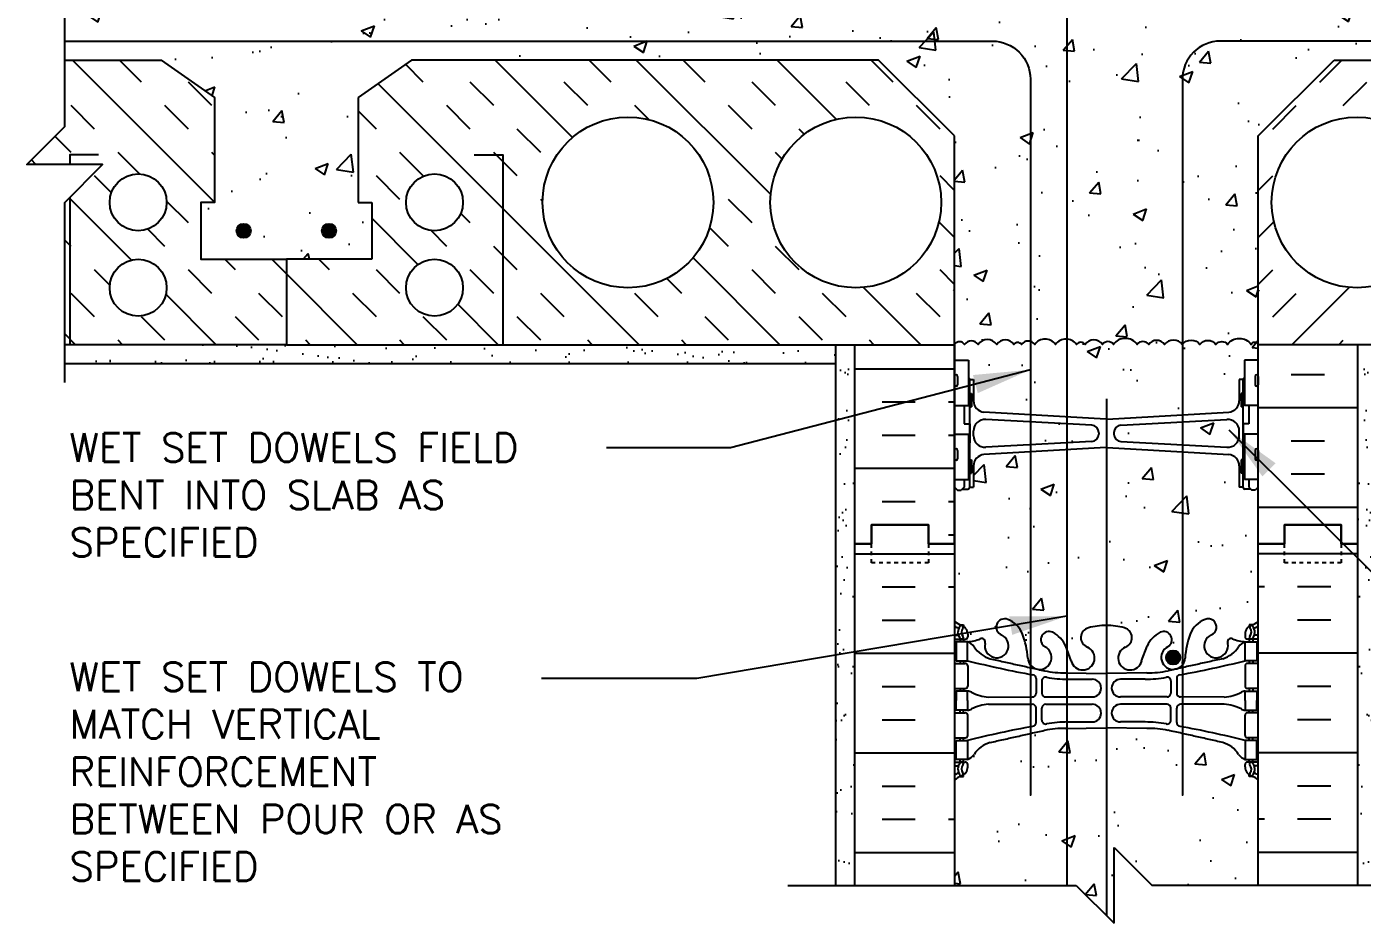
# Model space of a CAD drawing. Header units: inches. Extents: x 228.7 to 285.6, y 34.3 to 99.9.
# Drawn here: x 228.72 to 263.91, y 61.9 to 85.53 of the extents above; entities that cross this region are included whole.
import ezdxf

# ---------------------------------------------------------------- set-up
doc = ezdxf.new("R2010")
doc.units = ezdxf.units.IN
doc.header["$MEASUREMENT"] = 0
doc.linetypes.add('DASHED2', pattern=[0.375, 0.25, -0.125])
for name, color, linetype in [('HATCH', 12, 'Continuous'), ('line25', 2, 'Continuous'), ('LINE3', 3, 'Continuous'), ('LINE50', 5, 'Continuous'), ('LINE9', 9, 'Continuous'), ('TEXT', 4, 'Continuous'), ('Web_Edge', 9, 'Continuous')]:
    doc.layers.add(name, color=color, linetype=linetype)
doc.styles.add('DIM', font='romans.shx', dxfattribs={"width": 0.7})
doc.styles.add('ROMANS', font='romans.shx', dxfattribs={"height": 0.75})
doc.styles.get("Standard").update_dxf_attribs({"font": 'romans.shx', "height": 0.75})
doc.linetypes.add('STEEL', pattern='A,0.5,-0.2,["X",Standard,S=0.1,R=0,X=-0.1,Y=-0.05],-0.1', length=0.8)
doc.dimstyles.new('ext_8', dxfattribs={"dimscale": 8, "dimtxt": 0.09375, "dimasz": 0.09375, "dimexe": 0.09375, "dimexo": 0.0625, "dimgap": 0.0625, "dimtad": 1, "dimdec": 1, "dimzin": 3, "dimdsep": 46, "dimlunit": 4, "dimtxsty": 'DIM', "dimcen": 0.09, "dimdle": 0.09375, "dimclrt": 4, "dimadec": 0, "dimazin": 0, "dimtfac": 1, "dimtdec": 1, "dimtmove": 2, "dimatfit": 3, "dimfxl": 1, "dimfrac": 2, "dimtolj": 1, "dimtzin": 0, "dimarcsym": 0})

msp = doc.modelspace()

# ---------------------------------------------------------------- hatches: boundary and pattern name
at = {"layer": 'HATCH'}
h = msp.add_hatch(dxfattribs=at)
h.set_pattern_fill('AR-CONC', color=256, scale=0.5)
h.set_pattern_definition([(50, (0, 0), (3.5863, -0.31376), [0.375, -4.125]), (355, (0, 0), (-0.693757, 3.76096), [0.3, -3.3]), (100.4514, (0.299, -0.026), (2.892544, 3.4472), [0.3187, -3.50571]), (46.1842, (0, 1), (5.336207, -0.827596), [0.5625, -6.1875]), (96.6356, (0.4447, 0.931), (4.67331, 4.87059), [0.47805, -5.25857]), (351.1842, (0, 1), (4.67331, 4.87059), [0.45, -4.95]), (21, (0.5, 0.75), (2.984535, -2.013094), [0.375, -4.125]), (326, (0.5, 0.75), (1.216577, 3.62575), [0.3, -3.3]), (71.4514, (0.7487, 0.5822), (4.20111, 1.612656), [0.3187, -3.50571]), (37.5, (0, 0), (0.0607993, 1.664469), [0, -3.26, 0, -3.35, 0, -3.3125]), (7.5, (0, 0), (1.315348, 1.972059), [0, -1.91, 0, -3.185, 0, -1.2625]), (327.5, (-1.115, 0), (2.669112, -0.1127744), [0, -1.25, 0, -3.9, 0, -5.175]), (317.5, (-1.615, 0), (2.91593, 0.500525), [0, -1.625, 0, -2.59, 0, -3.675])])
h.paths.add_polyline_path([(261.164, 82.652), (263.164, 84.652), (275.473, 84.652), (276.877, 83.662), (276.877, 80.902), (276.517, 80.902), (276.517, 79.402), (278.767, 79.402), (281.017, 79.402), (281.017, 80.902), (280.65, 80.902), (280.657, 80.91), (280.657, 83.662), (282.061, 84.652), (284.607, 84.652), (284.607, 86.652), (261.164, 86.652), (261.164, 86.431), (261.084, 86.351), (260.994, 86.351), (260.964, 86.381), (260.814, 86.381, -0.414214), (260.764, 86.431), (260.664, 86.431), (260.664, 86.813, 0.246002), (260.356, 86.652, 0.520567), (260.05, 86.652, 0.520567), (259.63, 86.652, 0.48966), (259.164, 86.652, 0.48966), (258.698, 86.652, 0.520567), (258.278, 86.652, 0.520567), (257.973, 86.652, 0.520567), (257.351, 86.652, 0.520567), (257.06, 86.652, 0.520567), (256.605, 86.652, 0.520567), (256.377, 86.652, 0.520567), (255.822, 86.652, 0.520567), (255.276, 86.652, 0.520567), (254.93, 86.652, 0.520567), (254.73, 86.652, 0.520567), (254.275, 86.652, 0.520567), (253.784, 86.652, 0.174031), (253.664, 86.737), (253.664, 86.431), (253.564, 86.431, -0.414214), (253.514, 86.381), (253.364, 86.381), (253.334, 86.351), (253.244, 86.351), (253.164, 86.431), (253.164, 86.652), (229.722, 86.652), (229.722, 84.652), (232.267, 84.652), (233.671, 83.662), (233.671, 80.902), (233.311, 80.902), (233.311, 79.402), (235.561, 79.402), (237.811, 79.402), (237.811, 80.902), (237.451, 80.902), (237.451, 83.662), (238.855, 84.652), (251.164, 84.652), (253.164, 82.652), (253.164, 77.159, -0.540212), (253.429, 77.157, -0.520567), (253.784, 77.157, -0.520567), (254.275, 77.157, -0.520567), (254.73, 77.157, -0.520567), (254.93, 77.157, -0.520567), (255.276, 77.157, -0.520567), (255.822, 77.157, -0.520567), (256.377, 77.157, -0.520567), (256.605, 77.157, -0.520567), (257.06, 77.157, -0.520567), (257.351, 77.157, -0.520567), (257.973, 77.157, -0.520567), (258.278, 77.157, -0.520567), (258.698, 77.157, -0.48966), (259.164, 77.157, -0.48966), (259.63, 77.157, -0.520567), (260.05, 77.157, -0.520567), (260.356, 77.157, -0.520567), (260.977, 77.157, -0.715411), (261.164, 77.152)])
edge = h.paths.add_edge_path()
edge.add_arc((260.818, 65.315), 0.5, 46.2109, 66.4218)
edge.add_line((261.018, 65.773), (260.928, 65.773))
edge.add_line((260.928, 65.773), (260.928, 65.815))
edge.add_arc((261.068, 66.022), 0.25, 180, 235.9442, ccw=False)
edge.add_line((260.818, 66.022), (260.818, 66.089))
edge.add_arc((260.881, 66.089), 0.0625, 90, 180, ccw=False)
edge.add_line((260.881, 66.152), (260.928, 66.152))
edge.add_line((260.928, 66.152), (260.928, 66.222))
edge.add_line((260.928, 66.222), (260.823, 66.222))
edge.add_arc((260.946, 66.564), 0.364, 212.0424, 250.3387, ccw=False)
edge.add_arc((260.022, 65.953), 0.743, 34.228, 73.8107)
edge.add_spline(control_points=[(260.23, 66.667), (258.792, 66.988)], knot_values=[0, 0, 1, 1], degree=1, periodic=0)
edge.add_arc((258.236, 64.056), 2.984, 79.2546, 90.0995)
edge.add_line((258.231, 67.04), (257.164, 67.056))
edge.add_line((257.164, 67.056), (256.098, 67.04))
edge.add_arc((256.092, 64.056), 2.984, 89.9005, 100.7454)
edge.add_spline(control_points=[(255.536, 66.988), (254.099, 66.667)], knot_values=[0, 0, 1, 1], degree=1, periodic=0)
edge.add_arc((254.306, 65.953), 0.743, 106.1893, 145.772)
edge.add_arc((253.383, 66.564), 0.364, 289.6613, 327.9576, ccw=False)
edge.add_line((253.505, 66.222), (253.4, 66.222))
edge.add_line((253.4, 66.222), (253.4, 66.152))
edge.add_line((253.4, 66.152), (253.448, 66.152))
edge.add_arc((253.448, 66.089), 0.0625, 0, 90, ccw=False)
edge.add_line((253.51, 66.089), (253.51, 66.022))
edge.add_arc((253.26, 66.022), 0.25, 304.0558, 360, ccw=False)
edge.add_line((253.4, 65.815), (253.4, 65.773))
edge.add_line((253.4, 65.773), (253.31, 65.773))
edge.add_arc((253.51, 65.315), 0.5, 113.5782, 133.7891)
edge.add_line((253.164, 65.676), (253.164, 62.902))
edge.add_line((253.164, 62.902), (256.367, 62.902))
edge.add_line((256.367, 62.902), (257.367, 61.902))
edge.add_line((257.367, 61.902), (257.367, 63.902))
edge.add_line((257.367, 63.902), (258.367, 62.902))
edge.add_line((258.367, 62.902), (261.164, 62.902))
edge.add_line((261.164, 62.902), (261.164, 65.676))
h.paths.add_polyline_path([(256.781, 75.032), (253.989, 75.181, 0.438748), (253.664, 74.882), (253.664, 74.748, 0.438748), (253.989, 74.449), (256.781, 74.598, 0.390098), (256.964, 74.797), (256.964, 74.832, 0.390098)])
h.paths.add_polyline_path([(260.664, 74.882, 0.438748), (260.339, 75.181), (257.548, 75.032, 0.390098), (257.364, 74.832), (257.364, 74.797, 0.390098), (257.548, 74.598), (260.339, 74.449, 0.438748), (260.664, 74.748)])
h.paths.add_polyline_path([(260.664, 76.235), (260.764, 76.235, -0.327813), (260.799, 76.283), (260.799, 76.747), (261.164, 76.747), (261.164, 77.152, 0.715411), (260.977, 77.157, 0.520567), (260.356, 77.157, 0.520567), (260.05, 77.157, 0.520567), (259.63, 77.157, 0.48966), (259.164, 77.157, 0.48966), (258.698, 77.157, 0.520567), (258.278, 77.157, 0.520567), (257.973, 77.157, 0.520567), (257.351, 77.157, 0.520567), (257.06, 77.157, 0.520567), (256.605, 77.157, 0.520567), (256.377, 77.157, 0.520567), (255.822, 77.157, 0.520567), (255.276, 77.157, 0.520567), (254.93, 77.157, 0.520567), (254.73, 77.157, 0.520567), (254.275, 77.157, 0.520567), (253.784, 77.157, 0.520567), (253.429, 77.157, 0.540212), (253.164, 77.159), (253.164, 76.747), (253.529, 76.747), (253.529, 76.283, -0.327813), (253.564, 76.235), (253.664, 76.235), (253.664, 75.674, 0.390098), (253.939, 75.375), (257.148, 75.191, 0.020761), (257.164, 75.191, 0.020761), (257.181, 75.191), (260.389, 75.375, 0.390098), (260.664, 75.674)])
h.paths.add_polyline_path([(261.164, 73.395), (261.084, 73.315), (260.994, 73.315), (260.964, 73.345), (260.814, 73.345, -0.414214), (260.764, 73.395), (260.664, 73.395), (260.664, 73.956, 0.390098), (260.389, 74.255), (257.181, 74.438, 0.020761), (257.164, 74.439, 0.020761), (257.148, 74.438), (253.939, 74.255, 0.390098), (253.664, 73.956), (253.664, 73.395), (253.564, 73.395, -0.414214), (253.514, 73.345), (253.364, 73.345), (253.334, 73.315), (253.244, 73.315), (253.164, 73.395), (253.164, 71.902), (253.164, 69.868, 0.088416), (253.31, 69.771), (253.4, 69.771), (253.4, 69.729, -0.249069), (253.51, 69.522), (253.51, 69.454, -0.414214), (253.448, 69.392), (253.4, 69.392), (253.4, 69.322), (253.505, 69.322, 0.085348), (253.835, 69.397, -0.669601), (253.967, 69.277, 2.087231), (254.401, 69.502, -1), (254.564, 69.91, -0.21345), (254.957, 69.521, -0.068226), (255.092, 68.893, 1.753171), (255.543, 69.19, -0.940793), (255.747, 69.573, -0.173075), (256.093, 69.206), (256.235, 68.82, 1.612474), (256.667, 69.179, -0.734872), (256.69, 69.69, -0.068475), (257.164, 69.752, -0.068475), (257.638, 69.69, -0.734872), (257.661, 69.179, 1.612474), (258.093, 68.82), (258.236, 69.206, -0.173075), (258.581, 69.573, -0.940793), (258.785, 69.19, 1.753171), (259.236, 68.893, -0.068226), (259.372, 69.521, -0.21345), (259.764, 69.91, -1), (259.927, 69.502, 2.087231), (260.361, 69.277, -0.669601), (260.494, 69.397, 0.085348), (260.823, 69.322), (260.928, 69.322), (260.928, 69.392), (260.881, 69.392, -0.414214), (260.818, 69.454), (260.818, 69.522, -0.249069), (260.928, 69.729), (260.928, 69.771), (261.018, 69.771, 0.088416), (261.164, 69.868), (261.164, 71.902)])
h.paths.add_polyline_path([(260.389, 87.291), (257.181, 87.475, 0.020761), (257.164, 87.475, 0.020761), (257.148, 87.475), (253.939, 87.291, 0.390098), (253.664, 86.992), (253.664, 86.737, -0.174031), (253.784, 86.652, -0.520567), (254.275, 86.652, -0.520567), (254.73, 86.652, -0.520567), (254.93, 86.652, -0.520567), (255.276, 86.652, -0.520567), (255.822, 86.652, -0.520567), (256.377, 86.652, -0.520567), (256.605, 86.652, -0.520567), (257.06, 86.652, -0.520567), (257.351, 86.652, -0.520567), (257.973, 86.652, -0.520567), (258.278, 86.652, -0.520567), (258.698, 86.652, -0.48966), (259.164, 86.652, -0.48966), (259.63, 86.652, -0.520567), (260.05, 86.652, -0.520567), (260.356, 86.652, -0.246002), (260.664, 86.813), (260.664, 86.992, 0.390098)])
h.paths.add_polyline_path([(256.964, 87.833), (256.964, 87.868, 0.390098), (256.781, 88.068), (253.989, 88.217, 0.438748), (253.664, 87.918), (253.664, 87.784, 0.438748), (253.989, 87.485), (256.781, 87.634, 0.390098)])
h.paths.add_polyline_path([(260.664, 87.784), (260.664, 87.918, 0.438748), (260.339, 88.217), (257.548, 88.068, 0.390098), (257.364, 87.868), (257.364, 87.833, 0.390098), (257.548, 87.634), (260.339, 87.485, 0.438748)])
h.paths.add_polyline_path([(261.164, 91.937, 0.088416), (261.018, 92.034), (260.928, 92.034), (260.928, 92.076, -0.249069), (260.818, 92.283), (260.818, 92.35, -0.414214), (260.881, 92.413), (260.928, 92.413), (260.928, 92.483), (260.823, 92.483, 0.087457), (260.486, 92.404, -0.638777), (260.361, 92.528, 2.087231), (259.927, 92.303, -1), (259.764, 91.894, -0.21345), (259.372, 92.283, -0.068226), (259.236, 92.911, 1.753171), (258.785, 92.615, -0.940793), (258.581, 92.231, -0.173075), (258.236, 92.598), (258.093, 92.985, 1.612474), (257.661, 92.625, -0.734872), (257.638, 92.114, -0.068475), (257.164, 92.052, -0.068475), (256.69, 92.114, -0.734872), (256.667, 92.625, 1.612474), (256.235, 92.985), (256.093, 92.598, -0.173075), (255.747, 92.231, -0.940793), (255.543, 92.615, 1.753171), (255.092, 92.911, -0.068226), (254.957, 92.283, -0.21345), (254.564, 91.894, -1), (254.401, 92.303, 2.087231), (253.967, 92.528, -0.638777), (253.842, 92.404, 0.087457), (253.505, 92.483), (253.4, 92.483), (253.4, 92.413), (253.448, 92.413, -0.414214), (253.51, 92.35), (253.51, 92.283, -0.249069), (253.4, 92.076), (253.4, 92.034), (253.31, 92.034, 0.088416), (253.164, 91.937), (253.164, 89.902), (253.164, 89.271), (253.244, 89.351), (253.334, 89.351), (253.364, 89.321), (253.514, 89.321, -0.414214), (253.564, 89.271), (253.664, 89.271), (253.664, 88.71, 0.390098), (253.939, 88.411), (257.148, 88.227, 0.020761), (257.164, 88.227, 0.020761), (257.181, 88.227), (260.389, 88.411, 0.390098), (260.664, 88.71), (260.664, 89.271), (260.764, 89.271, -0.414214), (260.814, 89.321), (260.964, 89.321), (260.994, 89.351), (261.084, 89.351), (261.164, 89.271), (261.164, 89.902)])
h = msp.add_hatch(dxfattribs=at)
h.set_pattern_fill('INSUL', color=256, scale=7, style=0)
h.set_pattern_definition([(0, (-2672.9974, -325.1072), (0, 2.625), []), (0, (-2672.9974, -324.2322), (0, 2.625), [0.875, -0.875]), (0, (-2672.9974, -323.3572), (0, 2.625), [0.875, -0.875])])
h.paths.add_polyline_path([(250.539, 86.652), (253.164, 86.652), (253.164, 89.902), (252.477, 89.902), (252.477, 90.402), (250.977, 90.402), (250.977, 89.902), (250.539, 89.902)])
h.paths.add_polyline_path([(253.164, 77.152), (250.539, 77.152), (250.539, 71.902), (250.977, 71.902), (250.977, 72.402), (252.477, 72.402), (252.477, 71.902), (253.164, 71.902)])
h = msp.add_hatch(dxfattribs=at)
h.set_pattern_fill('INSUL', color=256, scale=7, style=0)
h.set_pattern_definition([(0, (66.0314, -55.7575), (0, 2.625), []), (0, (66.0314, -54.8825), (0, 2.625), [0.875, -0.875]), (0, (66.0314, -54.0075), (0, 2.625), [0.875, -0.875])])
h.paths.add_polyline_path([(263.789, 89.902), (263.352, 89.902), (263.352, 90.402), (261.852, 90.402), (261.852, 89.902), (261.164, 89.902), (261.164, 86.652), (263.789, 86.652)])
h.paths.add_polyline_path([(263.789, 77.152), (261.164, 77.152), (261.164, 71.902), (261.852, 71.902), (261.852, 72.402), (263.352, 72.402), (263.352, 71.902), (263.789, 71.902)])
h = msp.add_hatch(dxfattribs=at)
h.set_pattern_fill('AR-SAND', color=256, scale=0.5, style=0)
h.set_pattern_definition([(142.5, (453.1003, 3.014), (0.0314967, 0.963412), [0, -0.76, 0, -0.85, 0, -0.8125]), (172.5, (453.1003, 3.014), (-0.8848884, 1.411073), [0, -0.41, 0, -0.685, 0, -0.2625]), (212.5, (453.7153, 3.014), (-1.557071, 0.0028295), [0, -0.25, 0, -0.9, 0, -1.175]), (222.5, (453.7153, 3.014), (-1.503063, 0.438838), [0, -0.125, 0, -0.59, 0, -0.675])])
h.paths.add_polyline_path([(235.561, 77.152), (229.722, 77.152), (229.722, 76.652), (250.039, 76.652), (250.039, 77.152)])
h = msp.add_hatch(dxfattribs=at)
h.set_pattern_fill('AR-SAND', color=256, scale=0.5, style=0)
h.set_pattern_definition([(142.5, (448.2969, -55.7575), (0.0314967, 0.963412), [0, -0.76, 0, -0.85, 0, -0.8125]), (172.5, (448.2969, -55.7575), (-0.8848884, 1.411073), [0, -0.41, 0, -0.685, 0, -0.2625]), (212.5, (448.9119, -55.7575), (-1.557071, 0.0028295), [0, -0.25, 0, -0.9, 0, -1.175]), (222.5, (448.9119, -55.7575), (-1.503063, 0.438838), [0, -0.125, 0, -0.59, 0, -0.675])])
h.paths.add_polyline_path([(250.039, 77.152), (250.539, 77.152), (250.539, 71.902), (250.539, 62.902), (250.039, 62.902)])
h = msp.add_hatch(dxfattribs=at)
h.set_pattern_fill('AR-SAND', color=256, scale=0.5, style=0)
h.set_pattern_definition([(37.5, (66.0314, -55.7575), (-0.0314967, 0.963412), [0, -0.76, 0, -0.85, 0, -0.8125]), (7.5, (66.0314, -55.7575), (0.8848884, 1.411073), [0, -0.41, 0, -0.685, 0, -0.2625]), (327.5, (65.4164, -55.7575), (1.557071, 0.0028295), [0, -0.25, 0, -0.9, 0, -1.175]), (317.5, (65.4164, -55.7575), (1.503063, 0.438838), [0, -0.125, 0, -0.59, 0, -0.675])])
h.paths.add_polyline_path([(264.289, 77.152), (263.789, 77.152), (263.789, 71.902), (263.789, 62.902), (264.289, 62.902)])
at = {"layer": 'LINE3'}
for points in [[(234.623, 80.152, 1), (234.248, 80.152, 1)], [(236.873, 80.152, 1), (236.498, 80.152, 1)], [(259.11, 68.908, 1), (258.735, 68.908, 1)]]:
    msp.add_hatch(color=256, dxfattribs=at).paths.add_polyline_path(points)

# ---------------------------------------------------------------- linework, layer by layer
at = {"layer": 'HATCH'}
for p, q in [((233.671, 80.91), (229.929, 84.652)), ((231.745, 84.073), (231.166, 84.652)), ((239.17, 84.073), (238.7, 84.543)), ((243.102, 82.615), (241.065, 84.652)), ((244.12, 84.073), (243.54, 84.652)), ((248.32, 81.11), (244.778, 84.652)), ((246.595, 84.073), (246.015, 84.652)), ((250.049, 83.093), (248.49, 84.652)), ((251.544, 84.073), (250.965, 84.652)), ((262.784, 84.073), (263.363, 84.652)), ((233.602, 83.454), (232.983, 84.073)), ((244.853, 77.152), (237.974, 84.031)), ((241.026, 83.454), (240.407, 84.073)), ((243.501, 83.454), (242.882, 84.073)), ((248.451, 83.454), (247.832, 84.073)), ((250.926, 83.454), (250.307, 84.073)), ((263.403, 83.454), (264.021, 84.073)), ((230.508, 82.835), (229.889, 83.454)), ((232.983, 82.835), (232.364, 83.454)), ((240.407, 82.835), (239.789, 83.454)), ((245.108, 83.085), (244.739, 83.454)), ((247.832, 82.835), (247.213, 83.454)), ((252.782, 82.835), (252.163, 83.454)), ((261.546, 82.835), (262.165, 83.454)), ((237.933, 82.835), (237.451, 83.317)), ((242.264, 82.217), (241.645, 82.835)), ((249.206, 82.699), (249.07, 82.835)), ((229.889, 82.217), (229.463, 82.643)), ((228.966, 81.902), (228.844, 82.025)), ((231.692, 81.652), (231.127, 82.217)), ((233.671, 82.147), (233.602, 82.217)), ((239.17, 81.598), (238.551, 82.217)), ((241.645, 81.598), (241.026, 82.217)), ((248.623, 82.045), (248.451, 82.217)), ((230.952, 81.154), (230.508, 81.598)), ((238.551, 80.979), (237.933, 81.598)), ((253.164, 81.216), (252.782, 81.598)), ((261.164, 81.216), (261.546, 81.598)), ((231.486, 79.382), (229.844, 81.025)), ((232.983, 80.361), (232.407, 80.936)), ((242.311, 80.932), (242.264, 80.979)), ((247.832, 80.361), (247.213, 80.979)), ((240.407, 80.361), (240.156, 80.613)), ((236.818, 80.291), (236.818, 80.291)), ((239.029, 79.264), (237.811, 80.482)), ((247.213, 79.742), (246.712, 80.243)), ((253.164, 79.978), (252.752, 80.391)), ((261.164, 79.978), (261.576, 80.391)), ((229.889, 79.742), (229.722, 79.909)), ((232.364, 79.742), (231.91, 80.196)), ((239.789, 79.742), (239.373, 80.158)), ((241.645, 79.123), (241.026, 79.742)), ((249.07, 79.123), (248.451, 79.742)), ((234.22, 79.123), (233.941, 79.402)), ((235.561, 79.02), (235.179, 79.402)), ((236.695, 79.123), (236.416, 79.402)), ((248.565, 77.152), (246.274, 79.444)), ((230.911, 78.72), (230.508, 79.123)), ((233.602, 78.504), (232.983, 79.123)), ((237.429, 77.152), (235.561, 79.02)), ((238.551, 78.504), (237.933, 79.123)), ((241.026, 78.504), (240.407, 79.123)), ((245.976, 78.504), (245.583, 78.898)), ((248.451, 78.504), (247.832, 79.123)), ((253.164, 78.741), (252.782, 79.123)), ((261.164, 78.741), (261.546, 79.123)), ((230.508, 77.886), (229.889, 78.504)), ((233.716, 77.152), (232.388, 78.481)), ((235.458, 77.886), (234.839, 78.504)), ((237.933, 77.886), (237.314, 78.504)), ((242.882, 77.886), (242.264, 78.504)), ((245.357, 77.886), (244.739, 78.504)), ((250.307, 77.886), (249.688, 78.504)), ((252.278, 77.152), (250.768, 78.662)), ((252.782, 77.886), (252.163, 78.504)), ((253.164, 78.564), (253.135, 78.593)), ((261.164, 78.564), (261.193, 78.593)), ((261.546, 77.886), (262.165, 78.504)), ((262.05, 77.152), (263.56, 78.662)), ((241.141, 77.152), (240.075, 78.218)), ((232.364, 77.267), (231.745, 77.886)), ((234.839, 77.267), (234.22, 77.886)), ((239.789, 77.267), (239.17, 77.886)), ((242.264, 77.267), (241.645, 77.886)), ((247.213, 77.267), (246.595, 77.886)), ((249.688, 77.267), (249.07, 77.886)), ((230.004, 77.152), (229.722, 77.435)), ((231.241, 77.152), (231.127, 77.267)), ((236.191, 77.152), (236.076, 77.267)), ((238.666, 77.152), (238.551, 77.267)), ((243.616, 77.152), (243.501, 77.267)), ((246.091, 77.152), (245.976, 77.267)), ((251.04, 77.152), (250.926, 77.267)), ((263.288, 77.152), (263.403, 77.267)), ((250.539, 71.643), (253.164, 71.643)), ((263.789, 71.643), (261.164, 71.643)), ((251.253, 70.768), (252.128, 70.768)), ((253.003, 70.768), (253.164, 70.768)), ((261.326, 70.768), (261.164, 70.768)), ((263.076, 70.768), (262.201, 70.768)), ((251.253, 69.893), (252.128, 69.893)), ((263.076, 69.893), (262.201, 69.893)), ((250.539, 69.018), (253.164, 69.018)), ((263.789, 69.018), (261.164, 69.018)), ((251.253, 68.143), (252.128, 68.143)), ((263.076, 68.143), (262.201, 68.143)), ((251.253, 67.268), (252.128, 67.268)), ((263.076, 67.268), (262.201, 67.268)), ((250.539, 66.393), (253.164, 66.393)), ((263.789, 66.393), (261.164, 66.393)), ((251.253, 65.518), (252.128, 65.518)), ((263.076, 65.518), (262.201, 65.518)), ((251.253, 64.643), (252.128, 64.643)), ((253.003, 64.643), (253.164, 64.643)), ((261.326, 64.643), (261.164, 64.643)), ((263.076, 64.643), (262.201, 64.643)), ((250.539, 63.768), (253.164, 63.768)), ((263.789, 63.768), (261.164, 63.768))]:
    msp.add_line(p, q, dxfattribs=at)
for points in [[(259.164, 77.157, 0.48966), (258.698, 77.157, 0.520567), (258.278, 77.157, 0.520567), (257.973, 77.157, 0.520567), (257.351, 77.157, 0.520567), (257.06, 77.157, 0.520567), (256.605, 77.157, 0.520567), (256.377, 77.157, 0.520567), (255.822, 77.157, 0.520567), (255.276, 77.157, 0.520567), (254.93, 77.157, 0.520567), (254.73, 77.157, 0.520567), (254.275, 77.157, 0.520567), (253.784, 77.157, 0.520567), (253.429, 77.157, 0.540212), (253.164, 77.159)], [(259.164, 77.157, -0.48966), (259.63, 77.157, -0.520567), (260.05, 77.157, -0.520567), (260.356, 77.157, -0.520567), (260.977, 77.157, -0.715411), (261.164, 77.152, -0.307914)]]:
    msp.add_lwpolyline(points, format="xyb", dxfattribs=at)
at = {"layer": 'line25'}
for p, q in [((238.855, 84.652), (237.451, 83.662)), ((251.164, 84.652), (238.855, 84.652)), ((253.164, 82.652), (251.164, 84.652)), ((261.164, 82.652), (263.164, 84.652)), ((263.164, 84.652), (275.473, 84.652)), ((237.451, 83.662), (237.451, 80.902)), ((253.164, 71.902), (253.164, 82.652)), ((261.164, 71.902), (261.164, 82.652)), ((237.451, 80.902), (237.811, 80.902)), ((237.811, 80.902), (237.811, 79.402)), ((237.811, 79.402), (235.561, 79.402)), ((235.561, 79.402), (235.561, 77.152)), ((235.561, 77.152), (253.164, 77.152)), ((253.164, 77.152), (253.164, 71.902)), ((278.767, 77.152), (261.164, 77.152)), ((253.164, 76.747), (253.529, 76.747)), ((253.529, 76.747), (253.529, 75.547)), ((260.799, 76.747), (260.799, 75.547)), ((261.164, 76.747), (260.799, 76.747)), ((253.164, 75.547), (253.529, 75.547)), ((261.164, 75.547), (260.799, 75.547)), ((253.164, 74.797), (253.529, 74.797)), ((253.529, 74.797), (253.529, 73.597)), ((261.164, 74.797), (260.799, 74.797)), ((260.799, 74.797), (260.799, 73.597)), ((253.164, 73.597), (253.529, 73.597)), ((261.164, 73.597), (260.799, 73.597)), ((253.164, 71.902), (253.164, 62.902)), ((261.164, 62.902), (261.164, 71.902))]:
    msp.add_line(p, q, dxfattribs=at)
msp.add_lwpolyline([(229.722, 84.652), (232.267, 84.652), (233.671, 83.662), (233.671, 80.902), (233.311, 80.902), (233.311, 79.402), (235.561, 79.402), (235.561, 77.152), (229.722, 77.152)], dxfattribs=at)
at = {"layer": 'LINE3'}
for p, q in [((256.121, 98.82), (256.121, 62.902)), ((257.164, 75.727), (257.164, 62.105))]:
    msp.add_line(p, q, dxfattribs=at)
at = {"layer": 'LINE3', "linetype": 'STEEL'}
msp.add_line((229.722, 85.152), (249.662, 85.152), dxfattribs=at)
at = {"layer": 'LINE3'}
for points in [[(249.662, 85.152), (254.162, 85.152, -0.414214), (255.162, 84.152), (255.162, 65.278), (255.162, 65.278)], [(264.666, 85.152), (260.166, 85.152, 0.414214), (259.166, 84.152), (259.166, 65.278), (259.166, 65.278)]]:
    msp.add_lwpolyline(points, format="xyb", dxfattribs=at)
for centre in [(234.436, 80.152), (236.686, 80.152), (258.923, 68.908)]:
    msp.add_circle(centre, 0.188, dxfattribs=at)
at = {"layer": 'LINE50'}
for p, q in [((250.539, 71.902), (250.539, 77.152)), ((263.789, 71.902), (263.789, 77.152)), ((250.539, 62.902), (250.539, 71.902)), ((263.789, 62.902), (263.789, 71.902))]:
    msp.add_line(p, q, dxfattribs=at)
for points in [[(253.164, 71.902), (252.477, 71.902), (252.477, 72.402), (250.977, 72.402), (250.977, 71.902), (250.539, 71.902)], [(250.539, 71.902), (250.977, 71.902), (250.977, 72.402), (252.477, 72.402), (252.477, 71.902), (253.164, 71.902)], [(261.164, 71.902), (261.852, 71.902), (261.852, 72.402), (263.352, 72.402), (263.352, 71.902), (263.789, 71.902)], [(263.789, 71.902), (263.352, 71.902), (263.352, 72.402), (261.852, 72.402), (261.852, 71.902), (261.164, 71.902)]]:
    msp.add_lwpolyline(points, dxfattribs=at)
at = {"layer": 'LINE9'}
for p, q in [((250.039, 62.902), (250.039, 77.152)), ((229.722, 76.652), (250.039, 76.652)), ((253.204, 76.357), (253.204, 76.357)), ((261.124, 76.357), (261.124, 76.357)), ((253.164, 76.317), (253.164, 76.097)), ((253.164, 76.262), (253.164, 76.262)), ((253.164, 76.152), (253.164, 76.152)), ((253.204, 76.057), (253.204, 76.057)), ((253.244, 76.317), (253.244, 76.097)), ((253.564, 76.235), (253.664, 76.235)), ((253.564, 73.395), (253.564, 76.235)), ((253.564, 76.215), (253.564, 76.215)), ((253.664, 76.235), (253.664, 75.674)), ((260.664, 76.235), (260.664, 75.674)), ((260.764, 76.235), (260.664, 76.235)), ((260.764, 73.395), (260.764, 76.235)), ((260.764, 76.215), (260.764, 76.215)), ((261.084, 76.317), (261.084, 76.097)), ((261.084, 76.262), (261.084, 76.262)), ((261.084, 76.152), (261.084, 76.152)), ((261.124, 76.057), (261.124, 76.057)), ((261.164, 76.317), (261.164, 76.097)), ((253.564, 75.865), (253.614, 75.865)), ((253.614, 75.865), (253.614, 75.515)), ((260.764, 75.865), (260.714, 75.865)), ((260.714, 75.865), (260.714, 75.515)), ((253.414, 75.547), (253.414, 75.065)), ((253.564, 75.515), (253.614, 75.515)), ((257.148, 75.191), (253.939, 75.375)), ((257.181, 75.191), (260.389, 75.375)), ((260.764, 75.515), (260.714, 75.515)), ((260.914, 75.547), (260.914, 75.065)), ((256.781, 75.032), (253.989, 75.181)), ((257.548, 75.032), (260.339, 75.181)), ((253.664, 74.748), (253.664, 74.882)), ((256.781, 74.598), (253.989, 74.449)), ((256.964, 74.832), (256.964, 74.797)), ((257.364, 74.832), (257.364, 74.797)), ((257.548, 74.598), (260.339, 74.449)), ((260.664, 74.748), (260.664, 74.882)), ((253.164, 74.367), (253.164, 74.147)), ((253.164, 74.312), (253.164, 74.312)), ((253.204, 74.407), (253.204, 74.407)), ((253.244, 74.367), (253.244, 74.147)), ((257.148, 74.438), (253.939, 74.255)), ((257.181, 74.438), (260.389, 74.255)), ((261.084, 74.367), (261.084, 74.147)), ((261.084, 74.312), (261.084, 74.312)), ((261.124, 74.407), (261.124, 74.407)), ((261.164, 74.367), (261.164, 74.147)), ((253.164, 74.202), (253.164, 74.202)), ((253.204, 74.107), (253.204, 74.107)), ((253.564, 74.115), (253.614, 74.115)), ((253.614, 74.115), (253.614, 73.765)), ((253.664, 73.956), (253.664, 73.395)), ((260.664, 73.956), (260.664, 73.395)), ((260.714, 74.115), (260.714, 73.765)), ((260.764, 74.115), (260.714, 74.115)), ((261.084, 74.202), (261.084, 74.202)), ((261.124, 74.107), (261.124, 74.107)), ((253.414, 73.597), (253.414, 73.395)), ((253.564, 73.765), (253.614, 73.765)), ((260.764, 73.765), (260.714, 73.765)), ((260.914, 73.597), (260.914, 73.395)), ((253.164, 73.395), (253.244, 73.315)), ((253.244, 73.315), (253.334, 73.315)), ((253.414, 73.395), (253.334, 73.315)), ((253.364, 73.345), (253.514, 73.345)), ((253.414, 73.345), (253.514, 73.345)), ((253.564, 73.395), (253.664, 73.395)), ((260.764, 73.395), (260.664, 73.395)), ((260.964, 73.345), (260.814, 73.345)), ((260.914, 73.345), (260.814, 73.345)), ((260.914, 73.395), (260.994, 73.315)), ((261.084, 73.315), (260.994, 73.315)), ((261.164, 73.395), (261.084, 73.315)), ((257.367, 61.902), (257.367, 63.902)), ((257.367, 63.902), (258.367, 62.902)), ((248.771, 62.902), (256.367, 62.902)), ((256.367, 62.902), (257.367, 61.902)), ((265.463, 62.902), (258.367, 62.902))]:
    msp.add_line(p, q, dxfattribs=at)
for points in [[(229.722, 76.152), (229.722, 80.902), (230.722, 81.902), (228.722, 81.902), (229.722, 82.902), (229.722, 87.652)], [(230.609, 82.152), (229.859, 82.152), (229.859, 81.902)], [(240.512, 82.152), (241.262, 82.152), (241.262, 77.152)], [(229.859, 81.04), (229.859, 77.152)], [(253.529, 75.815), (253.564, 75.815), (253.564, 75.565), (253.529, 75.565)], [(260.799, 75.815), (260.764, 75.815), (260.764, 75.565), (260.799, 75.565)], [(253.414, 75.065), (253.414, 75.065), (253.564, 75.065), (253.564, 74.565), (253.529, 74.565)], [(260.914, 75.065), (260.914, 75.065), (260.764, 75.065), (260.764, 74.565), (260.799, 74.565)], [(253.529, 73.815), (253.564, 73.815), (253.564, 74.065), (253.529, 74.065)], [(260.799, 73.815), (260.764, 73.815), (260.764, 74.065), (260.799, 74.065)]]:
    msp.add_lwpolyline(points, dxfattribs=at)
at = {"layer": 'LINE9', "linetype": 'DASHED2', "ltscale": 0.15}
for points in [[(252.477, 71.902), (252.477, 71.902), (252.477, 71.402), (250.977, 71.402), (250.977, 71.902), (250.977, 71.902)], [(263.352, 71.902), (263.352, 71.902), (263.352, 71.402), (261.852, 71.402), (261.852, 71.902), (261.852, 71.902)]]:
    msp.add_lwpolyline(points, dxfattribs=at)
at = {"layer": 'LINE9'}
for centre, radius in [((244.561, 80.902), 2.25), ((250.561, 80.902), 2.25), ((263.767, 80.902), 2.25), ((231.658, 80.902), 0.75), ((239.464, 80.902), 0.75), ((231.658, 78.652), 0.75), ((239.464, 78.652), 0.75)]:
    msp.add_circle(centre, radius, dxfattribs=at)
for centre, radius, start, end in [((253.204, 76.317), 0.04, 90, 180), ((253.204, 76.317), 0.04, 0, 90), ((261.124, 76.317), 0.04, 90, 180), ((261.124, 76.317), 0.04, 0, 90), ((253.204, 76.097), 0.04, 180, 270), ((253.204, 76.097), 0.04, 270, 0), ((253.514, 76.235), 0.05, 0, 72.5993), ((260.814, 76.235), 0.05, 107.4007, 180), ((261.124, 76.097), 0.04, 180, 270), ((261.124, 76.097), 0.04, 270, 0), ((253.964, 75.674), 0.3, 180, 265.2426), ((260.364, 75.674), 0.3, 274.7574, 0), ((253.964, 74.882), 0.3, 85.2426, 180), ((256.764, 74.832), 0.2, 0, 85.2426), ((257.164, 75.391), 0.2, 265.2426, 270), ((257.164, 75.391), 0.2, 270, 274.7574), ((257.564, 74.832), 0.2, 94.7574, 180), ((260.364, 74.882), 0.3, 0, 94.7574), ((253.964, 74.748), 0.3, 180, 274.7574), ((256.764, 74.797), 0.2, 274.7574, 0), ((257.564, 74.797), 0.2, 180, 265.2426), ((260.364, 74.748), 0.3, 265.2426, 0), ((253.204, 74.367), 0.04, 90, 180), ((253.204, 74.367), 0.04, 0, 90), ((253.964, 73.956), 0.3, 94.7574, 180), ((257.164, 74.239), 0.2, 90, 94.7574), ((257.164, 74.239), 0.2, 85.2426, 90), ((260.364, 73.956), 0.3, 0, 85.2426), ((261.124, 74.367), 0.04, 90, 180), ((261.124, 74.367), 0.04, 0, 90), ((253.204, 74.147), 0.04, 180, 270), ((253.204, 74.147), 0.04, 270, 0), ((261.124, 74.147), 0.04, 180, 270), ((261.124, 74.147), 0.04, 270, 0), ((253.514, 73.395), 0.05, 270, 0), ((260.814, 73.395), 0.05, 180, 270)]:
    msp.add_arc(centre, radius, start, end, dxfattribs=at)
at = {"layer": 'Web_Edge'}
for p, q in [((253.31, 69.771), (253.4, 69.771)), ((253.4, 69.771), (253.4, 69.729)), ((261.018, 69.771), (260.928, 69.771)), ((260.928, 69.771), (260.928, 69.729)), ((253.164, 69.492), (253.242, 69.492)), ((253.164, 69.392), (253.448, 69.392)), ((253.31, 69.392), (253.31, 69.322)), ((253.4, 69.392), (253.4, 69.322)), ((253.51, 69.522), (253.51, 69.454)), ((260.818, 69.522), (260.818, 69.454)), ((261.164, 69.392), (260.881, 69.392)), ((260.928, 69.392), (260.928, 69.322)), ((261.018, 69.392), (261.018, 69.322)), ((261.164, 69.492), (261.086, 69.492)), ((256.235, 68.82), (256.093, 69.206)), ((258.093, 68.82), (258.236, 69.206)), ((253.164, 68.752), (253.448, 68.752)), ((253.31, 68.822), (253.31, 68.752)), ((253.4, 68.822), (253.4, 68.752)), ((253.51, 68.689), (253.51, 68.154)), ((260.818, 68.689), (260.818, 68.154)), ((261.164, 68.752), (260.881, 68.752)), ((260.928, 68.822), (260.928, 68.752)), ((261.018, 68.822), (261.018, 68.752)), ((255.312, 68.352), (255.312, 67.967)), ((255.465, 68.29), (255.465, 67.967)), ((256.098, 68.504), (257.164, 68.488)), ((256.145, 68.336), (256.792, 68.336)), ((258.231, 68.504), (257.164, 68.488)), ((258.183, 68.336), (257.537, 68.336)), ((258.864, 68.29), (258.864, 67.967)), ((259.016, 68.352), (259.016, 67.967)), ((253.164, 68.092), (253.448, 68.092)), ((253.31, 68.092), (253.31, 68.022)), ((253.4, 68.092), (253.4, 68.022)), ((261.164, 68.092), (260.881, 68.092)), ((260.928, 68.092), (260.928, 68.022)), ((261.018, 68.092), (261.018, 68.022)), ((254.058, 67.866), (255.212, 67.867)), ((254.058, 67.677), (255.212, 67.676)), ((255.312, 67.192), (255.312, 67.576)), ((255.465, 67.254), (255.465, 67.576)), ((255.565, 67.867), (256.792, 67.867)), ((255.565, 67.676), (256.792, 67.676)), ((258.764, 67.867), (257.537, 67.867)), ((258.764, 67.676), (257.537, 67.676)), ((258.864, 67.254), (258.864, 67.576)), ((259.016, 67.192), (259.016, 67.576)), ((260.27, 67.866), (259.116, 67.867)), ((260.27, 67.677), (259.116, 67.676)), ((253.164, 67.452), (253.448, 67.452)), ((253.31, 67.452), (253.31, 67.522)), ((253.4, 67.452), (253.4, 67.522)), ((253.51, 66.854), (253.51, 67.389)), ((256.145, 67.208), (256.792, 67.208)), ((258.183, 67.208), (257.537, 67.208)), ((260.818, 66.854), (260.818, 67.389)), ((261.164, 67.452), (260.881, 67.452)), ((260.928, 67.452), (260.928, 67.522)), ((261.018, 67.452), (261.018, 67.522)), ((256.098, 67.04), (257.164, 67.056)), ((258.231, 67.04), (257.164, 67.056)), ((253.164, 66.792), (253.448, 66.792)), ((253.31, 66.722), (253.31, 66.792)), ((253.4, 66.722), (253.4, 66.792)), ((261.164, 66.792), (260.881, 66.792)), ((260.928, 66.722), (260.928, 66.792)), ((261.018, 66.722), (261.018, 66.792)), ((253.164, 66.152), (253.448, 66.152)), ((253.31, 66.152), (253.31, 66.222)), ((253.4, 66.152), (253.4, 66.222)), ((261.164, 66.152), (260.881, 66.152)), ((260.928, 66.152), (260.928, 66.222)), ((261.018, 66.152), (261.018, 66.222)), ((253.164, 66.052), (253.242, 66.052)), ((253.4, 65.773), (253.4, 65.815)), ((253.51, 66.022), (253.51, 66.089)), ((260.818, 66.022), (260.818, 66.089)), ((260.928, 65.773), (260.928, 65.815)), ((261.164, 66.052), (261.086, 66.052)), ((253.31, 65.773), (253.4, 65.773)), ((261.018, 65.773), (260.928, 65.773))]:
    msp.add_line(p, q, dxfattribs=at)
for points in [[(253.205, 68.822), (253.505, 68.822), (253.505, 69.322), (253.205, 69.322)], [(261.123, 68.822), (260.823, 68.822), (260.823, 69.322), (261.123, 69.322)], [(253.205, 66.722), (253.505, 66.722), (253.505, 66.222), (253.205, 66.222)], [(261.123, 66.722), (260.823, 66.722), (260.823, 66.222), (261.123, 66.222)]]:
    msp.add_lwpolyline(points, close=True, dxfattribs=at)
for points in [[(253.505, 67.772), (253.505, 68.022), (253.205, 68.022), (253.205, 67.772)], [(260.823, 67.772), (260.823, 68.022), (261.123, 68.022), (261.123, 67.772)], [(253.505, 67.772), (253.505, 67.522), (253.205, 67.522), (253.205, 67.772)], [(260.823, 67.772), (260.823, 67.522), (261.123, 67.522), (261.123, 67.772)]]:
    msp.add_lwpolyline(points, dxfattribs=at)
for centre, radius, start, end in [((253.51, 70.229), 0.5, 226.2109, 250.5288), ((253.51, 70.229), 0.6, 234.7832, 245.0748), ((253.504, 69.576), 0.25, 140.1145, 222.4609), ((253.248, 69.666), 0.021, 343.464, 63.9957), ((253.346, 69.707), 0.045, 321.448, 139.1879), ((253.26, 69.522), 0.25, 0, 70.5288), ((253.504, 69.576), 0.16, 140.0001, 222.4609), ((254.483, 69.706), 0.22, 68.1963, 248.1963), ((254.325, 69.277), 0.677, 21.1239, 69.3197), ((256.758, 69.431), 0.268, 104.7892, 250.0338), ((257.153, 67.998), 1.754, 89.6229, 105.2918), ((257.176, 67.998), 1.754, 74.7082, 90.3771), ((257.57, 69.431), 0.268, 289.9662, 75.2108), ((260.003, 69.277), 0.677, 110.6803, 158.8761), ((259.846, 69.706), 0.22, 291.8037, 111.8037), ((261.068, 69.522), 0.25, 109.4712, 180), ((260.982, 69.707), 0.045, 40.8121, 218.552), ((260.824, 69.576), 0.16, 317.5391, 39.9999), ((260.818, 70.229), 0.5, 289.4712, 313.7891), ((260.824, 69.576), 0.25, 317.5391, 39.8855), ((261.08, 69.666), 0.021, 116.0043, 196.536), ((260.818, 70.229), 0.6, 294.9252, 305.2168), ((253.242, 69.511), 0.0196, 269.4032, 15.4901), ((253.353, 69.438), 0.045, 222.4609, 42.4609), ((253.448, 69.454), 0.0625, 270, 0), ((253.45, 70.317), 0.997, 273.1538, 293.1467), ((253.383, 68.979), 0.364, 34.9775, 70.3387), ((253.876, 69.31), 0.0968, 340.1551, 110.4331), ((254.274, 69.215), 0.314, 168.5886, 66.1916), ((252.735, 68.712), 2.365, 4.3895, 20.0015), ((255.657, 69.375), 0.217, 65.5264, 238.537), ((255.406, 68.905), 0.75, 23.6938, 62.9705), ((258.922, 68.905), 0.75, 117.0295, 156.3062), ((258.672, 69.375), 0.217, 301.463, 114.4736), ((261.594, 68.712), 2.365, 159.9985, 175.6105), ((260.054, 69.215), 0.314, 113.8084, 11.4114), ((260.452, 69.31), 0.0968, 69.5669, 199.8449), ((260.878, 70.317), 0.997, 246.8533, 266.8462), ((260.946, 68.979), 0.364, 109.6613, 145.0225), ((260.881, 69.454), 0.0625, 180, 270), ((260.976, 69.438), 0.045, 137.5391, 317.5391), ((261.086, 69.511), 0.0196, 164.5099, 270.5968), ((254.306, 69.59), 0.743, 212.7919, 253.8107), ((255.406, 68.908), 0.314, 182.7357, 63.9348), ((256.54, 68.892), 0.314, 193.4146, 66.1916), ((257.788, 68.892), 0.314, 113.8084, 346.5854), ((258.923, 68.908), 0.314, 116.0652, 357.2643), ((260.022, 69.59), 0.743, 286.1893, 327.2081), ((253.448, 68.689), 0.0625, 0, 90), ((260.314, 96.242), 28.253, 256.0552, 259.6343), ((254.015, 96.242), 28.253, 280.3657, 283.9448), ((260.881, 68.689), 0.0625, 90, 180), ((255.212, 68.352), 0.1, 360, 79.6343), ((255.565, 68.29), 0.1, 79.2546, 180), ((256.092, 71.487), 2.984, 259.2546, 270.0995), ((256.14, 71.32), 2.984, 259.2546, 270.0995), ((256.792, 68.101), 0.234, 270, 90), ((257.537, 68.101), 0.234, 90, 270), ((258.189, 71.32), 2.984, 269.9005, 280.7454), ((258.236, 71.487), 2.984, 269.9005, 280.7454), ((258.764, 68.29), 0.1, 0, 100.7454), ((259.116, 68.352), 0.1, 100.3657, 180), ((253.448, 68.154), 0.0625, 270, 0), ((253.501, 67.803), 0.219, 60.4937, 88.92), ((254.143, 69.023), 1.16, 242.5844, 265.8032), ((255.212, 67.967), 0.1, 270.0388, 360), ((255.565, 67.967), 0.1, 180, 270), ((258.764, 67.967), 0.1, 270, 0), ((259.116, 67.967), 0.1, 180, 269.9612), ((260.186, 69.023), 1.16, 274.1968, 297.4156), ((260.827, 67.803), 0.219, 91.08, 119.5063), ((260.881, 68.154), 0.0625, 180, 270), ((254.143, 66.521), 1.16, 94.1968, 117.4156), ((255.212, 67.576), 0.1, 0, 89.9612), ((255.565, 67.576), 0.1, 90, 180), ((256.792, 67.442), 0.234, 270, 90), ((257.537, 67.442), 0.234, 90, 270), ((258.764, 67.576), 0.1, 0, 90), ((259.116, 67.576), 0.1, 90.0388, 180), ((260.186, 66.521), 1.16, 62.5844, 85.8032), ((253.448, 67.389), 0.0625, 0, 90), ((253.501, 67.74), 0.219, 271.08, 299.5063), ((255.565, 67.254), 0.1, 180, 280.7454), ((256.14, 64.224), 2.984, 89.9005, 100.7454), ((258.189, 64.224), 2.984, 79.2546, 90.0995), ((258.764, 67.254), 0.1, 259.2546, 0), ((260.827, 67.74), 0.219, 240.4937, 268.92), ((260.881, 67.389), 0.0625, 90, 180), ((253.448, 66.854), 0.0625, 270, 0), ((260.314, 39.301), 28.253, 100.3657, 103.9448), ((255.212, 67.192), 0.1, 280.3657, 0), ((256.092, 64.056), 2.984, 89.9005, 100.7454), ((258.236, 64.056), 2.984, 79.2546, 90.0995), ((259.116, 67.192), 0.1, 180, 259.6343), ((254.015, 39.301), 28.253, 76.0552, 79.6343), ((260.881, 66.854), 0.0625, 180, 270), ((254.306, 65.953), 0.743, 106.1893, 147.2081), ((260.022, 65.953), 0.743, 32.7919, 73.8107), ((253.353, 66.106), 0.045, 317.5391, 137.5391), ((253.448, 66.089), 0.0625, 360, 90), ((253.383, 66.564), 0.364, 289.6613, 325.0225), ((260.946, 66.564), 0.364, 214.9775, 250.3387), ((260.881, 66.089), 0.0625, 90, 180), ((260.976, 66.106), 0.045, 42.4609, 222.4609), ((253.51, 65.315), 0.6, 114.9252, 125.2168), ((253.242, 66.032), 0.0196, 344.5099, 90.5968), ((253.504, 65.967), 0.25, 137.5391, 219.8855), ((253.248, 65.878), 0.021, 296.0043, 16.536), ((253.346, 65.836), 0.045, 220.8121, 38.552), ((253.26, 66.022), 0.25, 289.4712, 360), ((253.504, 65.967), 0.16, 137.5391, 219.9999), ((261.068, 66.022), 0.25, 180, 250.5288), ((260.982, 65.836), 0.045, 141.448, 319.1879), ((260.824, 65.967), 0.16, 320.0001, 42.4609), ((260.824, 65.967), 0.25, 320.1145, 42.4609), ((261.08, 65.878), 0.021, 163.464, 243.9957), ((261.086, 66.032), 0.0196, 89.4032, 195.4901), ((260.818, 65.315), 0.6, 54.7832, 65.0748), ((253.51, 65.315), 0.5, 109.4712, 133.7891), ((260.818, 65.315), 0.5, 46.2109, 70.5288)]:
    msp.add_arc(centre, radius, start, end, dxfattribs=at)
for points in [[(254.099, 68.876), (255.536, 68.556)], [(260.23, 68.876), (258.792, 68.556)], [(254.099, 66.667), (255.536, 66.988)], [(260.23, 66.667), (258.792, 66.988)]]:
    msp.add_open_spline(points, degree=1, dxfattribs=at)

# ---------------------------------------------------------------- texts
at = {"layer": 'TEXT', "char_height": 0.75, "attachment_point": 4, "style": 'ROMANS'}
for s, insert, width in [('WET SET DOWELS FIELD BENT INTO SLAB AS SPECIFIED', (229.849, 73.191), 14.4039), ('WET SET DOWELS TO MATCH VERTICAL REINFORCEMENT BETWEEN POUR OR AS SPECIFIED', (229.849, 65.899), 13.18701)]:
    msp.add_mtext(s, dxfattribs=dict(at, insert=insert, width=width))

# ---------------------------------------------------------------- leaders
at = {"layer": 'TEXT'}
for points in [[(255.164, 76.492), (247.266, 74.432), (243.994, 74.432)], [(260.389, 74.912), (270.021, 65.288), (271.889, 65.288)], [(256.121, 69.997), (246.374, 68.354), (242.28, 68.354)]]:
    msp.add_leader(points, dimstyle='ext_8', override={"dimasz": 0.1875, "dimtad": 0}, dxfattribs=at)

doc.saveas('drawing.dxf')
